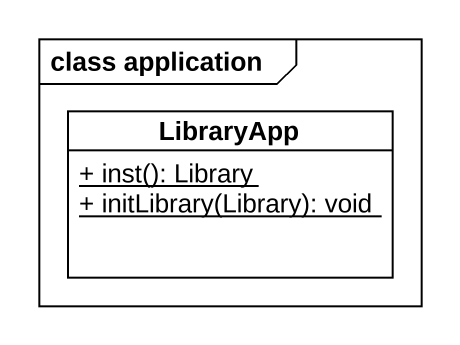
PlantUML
@startuml
mainframe class application
hide circle
hide empty members
skinparam classAttributeIconSize 0
class LibraryApp {
  {static} + inst(): Library
  {static} + initLibrary(Library): void
}
@enduml
